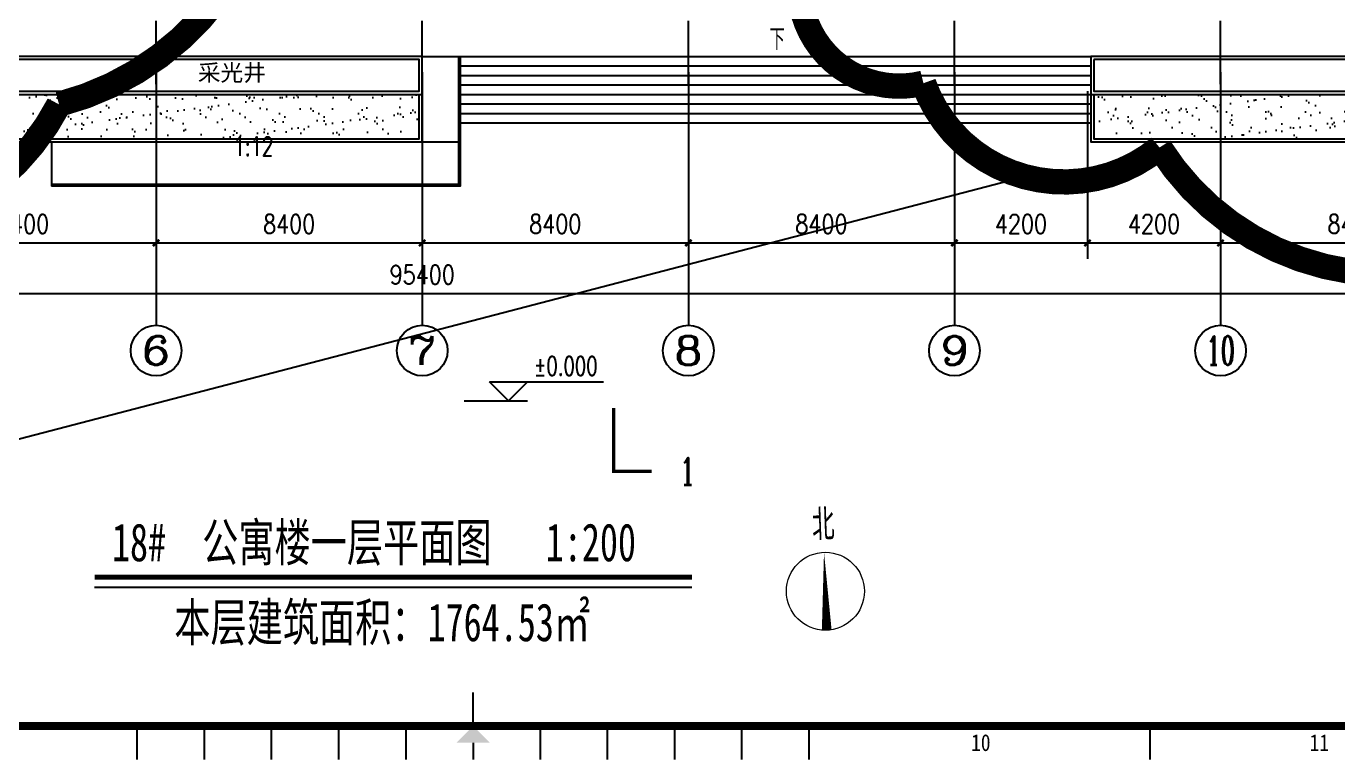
# Model space of a CAD drawing. Extents: x 122060 to 300410, y -425997 to -174060.
# Drawn here: x 198716 to 240116, y -298756 to -275803 of the extents above; entities that cross this region are included whole.
import ezdxf
from ezdxf.enums import TextEntityAlignment as Align

# ---------------------------------------------------------------- set-up
doc = ezdxf.new("R2010")
doc.units = 0
doc.header["$LTSCALE"] = 1000
doc.header["$MEASUREMENT"] = 0
doc.linetypes.add('DOTE', pattern=[2.42, 2, -0.2, 0.02, -0.2])
doc.layers.get('0').update_dxf_attribs({"linetype": 'CONTINUOUS'})
doc.layers.get('Defpoints').update_dxf_attribs({"linetype": 'CONTINUOUS'})
for name, color, linetype in [('AXIS', 3, 'CONTINUOUS'), ('AXIS_TEXT', 7, 'CONTINUOUS'), ('DIM_ELEV', 3, 'CONTINUOUS'), ('DIM_LEAD', 3, 'CONTINUOUS'), ('DIM_SYMB', 3, 'CONTINUOUS'), ('DOTE', 1, 'CONTINUOUS'), ('STAIR', 2, 'CONTINUOUS'), ('图框', 255, 'CONTINUOUS'), ('平面填充', 251, 'CONTINUOUS')]:
    doc.layers.add(name, color=color, linetype=linetype)
doc.layers.add('PUB_TEXT', color=7, linetype='CONTINUOUS', lineweight=0)
doc.styles.add('_TCH_AXIS', font='COMPLEX', dxfattribs={"bigfont": 'GBCBIG'})
doc.styles.add('_TCH_DIM', font='SIMPLEX', dxfattribs={"bigfont": 'GBCBIG'})
doc.styles.add('_TCH_LABEL', font='COMPLEX', dxfattribs={"bigfont": 'GBCBIG'})
doc.styles.add('COMPLEX', font='COMPLEX')
doc.styles.add('dim_font', font='SIMPLEX.shx', dxfattribs={"width": 0.8})
doc.styles.add('TKZ1', font='SIMHEI.TTF', dxfattribs={"width": 0.7})
doc.styles.add('宋体', font='SimSun.ttf')
doc.styles.add('长仿宋', font='SimSun.ttf', dxfattribs={"width": 0.7, "height": 5})
doc.dimstyles.new('DIMN200', dxfattribs={"dimscale": 2, "dimtxt": 300, "dimasz": 100, "dimexe": 250, "dimexo": 300, "dimgap": 150, "dimtad": 1, "dimdec": 0, "dimzin": 0, "dimdsep": 46, "dimtxsty": 'dim_font', "dimblk": 'ARCHTICK', "dimcen": 0.09, "dimclrt": 7, "dimazin": 2, "dimtfac": 1, "dimtdec": 0, "dimtix": 1, "dimtmove": 2, "dimatfit": 3, "dimfxl": 0, "dimtolj": 1, "dimtzin": 0, "dimarcsym": 0})
pattern_1 = [(37.5, (-293122.33, 5159.76), (-25.19734, 770.7295), [0, -608, 0, -680, 0, -650]), (7.5, (-293122.3, 5159.8), (707.9107, 1128.8584), [0, -328, 0, -548, 0, -210]), (327.5, (-293614.3, 5159.76), (1245.65674, 2.2636), [0, -200, 0, -720, 0, -940]), (317.5, (-293614.3, 5159.8), (1202.4506, 351.0702), [0, -100, 0, -472, 0, -540])]

# ---------------------------------------------------------------- blocks, each defined once
blk = doc.blocks.new('图框2')
at = {"layer": '图框', "color": 0}
for p, q in [((42800, 1000), (42800, 1500)), ((37800, 500), (37800, 1000)), ((38800, 500), (38800, 1000)), ((39800, 500), (39800, 1000)), ((40800, 500), (40800, 1000)), ((41800, 500), (41800, 1000)), ((43800, 500), (43800, 1000)), ((44800, 500), (44800, 1000)), ((45800, 500), (45800, 1000)), ((46800, 500), (46800, 1000)), ((47800, 500), (47800, 1000)), ((52875, 500), (52875, 1000))]:
    blk.add_line(p, q, dxfattribs=at)
at = {"layer": '图框', "color": 0, "const_width": 120}
blk.add_lwpolyline([(83100, 58400), (2500, 58400), (2500, 1000), (83100, 1000)], close=True, dxfattribs=at)
at = {"layer": '图框', "color": 0, "const_width": 30}
blk.add_lwpolyline([(42800, 750), (42800, 500)], dxfattribs=at)
at = {"layer": '图框', "color": 0}
blk.add_solid([(42550, 750), (43050, 750), (42800, 1000)], dxfattribs=at)
at = {"layer": '图框', "color": 0, "style": 'TKZ1', "width": 0.85}
for s, p in [('10', (50356, 750)), ('11', (55394, 750))]:
    blk.add_text(s, height=250, dxfattribs=at).set_placement(p, align=Align.MIDDLE)
blk = doc.blocks.new('_ArchTick')
at = {"color": 0, "linetype": 'ByBlock', "const_width": 0.4}
blk.add_lwpolyline([(-0.5, -0.5), (0.5, 0.5)], dxfattribs=at)
blk = doc.blocks.new('*D211')
at = {"layer": 'AXIS', "color": 0, "lineweight": -2}
for p, q in [((194416, -277850), (194416, -283150)), ((202816, -277850), (202816, -283150)), ((194416, -282650), (202816, -282650))]:
    blk.add_line(p, q, dxfattribs=at)
at = {"layer": 'Defpoints', "color": 0}
for p in [(194416, -277250), (202816, -277250), (202816, -282650)]:
    blk.add_point(p, dxfattribs=at)
at = {"layer": 'AXIS', "color": 0, "lineweight": -2, "xscale": 200, "yscale": 200, "zscale": 200, "rotation": 180}
blk.add_blockref('_ArchTick', (194416, -282650), dxfattribs=at)
at = {"layer": 'AXIS', "color": 0, "lineweight": -2, "xscale": 200, "yscale": 200, "zscale": 200}
blk.add_blockref('_ArchTick', (202816, -282650), dxfattribs=at)
at = {"layer": 'AXIS', "color": 7, "insert": (198616, -282050), "char_height": 600, "attachment_point": 5, "style": 'dim_font'}
blk.add_mtext('\\A1;8400', dxfattribs=at)
blk = doc.blocks.new('*D212')
at = {"layer": 'AXIS', "color": 0, "lineweight": -2}
for p, q in [((202816, -277850), (202816, -283150)), ((211216, -277850), (211216, -283150)), ((202816, -282650), (211216, -282650))]:
    blk.add_line(p, q, dxfattribs=at)
at = {"layer": 'Defpoints', "color": 0}
for p in [(202816, -277250), (211216, -277250), (211216, -282650)]:
    blk.add_point(p, dxfattribs=at)
at = {"layer": 'AXIS', "color": 0, "lineweight": -2, "xscale": 200, "yscale": 200, "zscale": 200, "rotation": 180}
blk.add_blockref('_ArchTick', (202816, -282650), dxfattribs=at)
at = {"layer": 'AXIS', "color": 0, "lineweight": -2, "xscale": 200, "yscale": 200, "zscale": 200}
blk.add_blockref('_ArchTick', (211216, -282650), dxfattribs=at)
at = {"layer": 'AXIS', "color": 7, "insert": (207016, -282050), "char_height": 600, "attachment_point": 5, "style": 'dim_font'}
blk.add_mtext('\\A1;8400', dxfattribs=at)
blk = doc.blocks.new('*D213')
at = {"layer": 'AXIS', "color": 0, "lineweight": -2}
for p, q in [((211216, -277850), (211216, -283150)), ((219616, -277850), (219616, -283150)), ((211216, -282650), (219616, -282650))]:
    blk.add_line(p, q, dxfattribs=at)
at = {"layer": 'Defpoints', "color": 0}
for p in [(211216, -277250), (219616, -277250), (219616, -282650)]:
    blk.add_point(p, dxfattribs=at)
at = {"layer": 'AXIS', "color": 0, "lineweight": -2, "xscale": 200, "yscale": 200, "zscale": 200, "rotation": 180}
blk.add_blockref('_ArchTick', (211216, -282650), dxfattribs=at)
at = {"layer": 'AXIS', "color": 0, "lineweight": -2, "xscale": 200, "yscale": 200, "zscale": 200}
blk.add_blockref('_ArchTick', (219616, -282650), dxfattribs=at)
at = {"layer": 'AXIS', "color": 7, "insert": (215416, -282050), "char_height": 600, "attachment_point": 5, "style": 'dim_font'}
blk.add_mtext('\\A1;8400', dxfattribs=at)
blk = doc.blocks.new('*D214')
at = {"layer": 'AXIS', "color": 0, "lineweight": -2}
for p, q in [((219616, -277850), (219616, -283150)), ((228016, -277850), (228016, -283150)), ((219616, -282650), (228016, -282650))]:
    blk.add_line(p, q, dxfattribs=at)
at = {"layer": 'Defpoints', "color": 0}
for p in [(219616, -277250), (228016, -277250), (228016, -282650)]:
    blk.add_point(p, dxfattribs=at)
at = {"layer": 'AXIS', "color": 0, "lineweight": -2, "xscale": 200, "yscale": 200, "zscale": 200, "rotation": 180}
blk.add_blockref('_ArchTick', (219616, -282650), dxfattribs=at)
at = {"layer": 'AXIS', "color": 0, "lineweight": -2, "xscale": 200, "yscale": 200, "zscale": 200}
blk.add_blockref('_ArchTick', (228016, -282650), dxfattribs=at)
at = {"layer": 'AXIS', "color": 7, "insert": (223816, -282050), "char_height": 600, "attachment_point": 5, "style": 'dim_font'}
blk.add_mtext('\\A1;8400', dxfattribs=at)
blk = doc.blocks.new('*D215')
at = {"layer": 'AXIS', "color": 0, "lineweight": -2}
for p, q in [((228016, -277850), (228016, -283150)), ((232216, -277850), (232216, -283150)), ((228016, -282650), (232216, -282650))]:
    blk.add_line(p, q, dxfattribs=at)
at = {"layer": 'Defpoints', "color": 0}
for p in [(228016, -277250), (232216, -277250), (232216, -282650)]:
    blk.add_point(p, dxfattribs=at)
at = {"layer": 'AXIS', "color": 0, "lineweight": -2, "xscale": 200, "yscale": 200, "zscale": 200, "rotation": 180}
blk.add_blockref('_ArchTick', (228016, -282650), dxfattribs=at)
at = {"layer": 'AXIS', "color": 0, "lineweight": -2, "xscale": 200, "yscale": 200, "zscale": 200}
blk.add_blockref('_ArchTick', (232216, -282650), dxfattribs=at)
at = {"layer": 'AXIS', "color": 7, "insert": (230116, -282050), "char_height": 600, "attachment_point": 5, "style": 'dim_font'}
blk.add_mtext('\\A1;4200', dxfattribs=at)
blk = doc.blocks.new('*D216')
at = {"layer": 'AXIS', "color": 0, "lineweight": -2}
for p, q in [((232216, -277850), (232216, -283150)), ((236416, -277850), (236416, -283150)), ((232216, -282650), (236416, -282650))]:
    blk.add_line(p, q, dxfattribs=at)
at = {"layer": 'Defpoints', "color": 0}
for p in [(232216, -277250), (236416, -277250), (236416, -282650)]:
    blk.add_point(p, dxfattribs=at)
at = {"layer": 'AXIS', "color": 0, "lineweight": -2, "xscale": 200, "yscale": 200, "zscale": 200, "rotation": 180}
blk.add_blockref('_ArchTick', (232216, -282650), dxfattribs=at)
at = {"layer": 'AXIS', "color": 0, "lineweight": -2, "xscale": 200, "yscale": 200, "zscale": 200}
blk.add_blockref('_ArchTick', (236416, -282650), dxfattribs=at)
at = {"layer": 'AXIS', "color": 7, "insert": (234316, -282050), "char_height": 600, "attachment_point": 5, "style": 'dim_font'}
blk.add_mtext('\\A1;4200', dxfattribs=at)
blk = doc.blocks.new('*D217')
at = {"layer": 'AXIS', "color": 0, "lineweight": -2}
for p, q in [((236416, -277850), (236416, -283150)), ((244816, -277850), (244816, -283150)), ((236416, -282650), (244816, -282650))]:
    blk.add_line(p, q, dxfattribs=at)
at = {"layer": 'Defpoints', "color": 0}
for p in [(236416, -277250), (244816, -277250), (244816, -282650)]:
    blk.add_point(p, dxfattribs=at)
at = {"layer": 'AXIS', "color": 0, "lineweight": -2, "xscale": 200, "yscale": 200, "zscale": 200, "rotation": 180}
blk.add_blockref('_ArchTick', (236416, -282650), dxfattribs=at)
at = {"layer": 'AXIS', "color": 0, "lineweight": -2, "xscale": 200, "yscale": 200, "zscale": 200}
blk.add_blockref('_ArchTick', (244816, -282650), dxfattribs=at)
at = {"layer": 'AXIS', "color": 7, "insert": (240616, -282050), "char_height": 600, "attachment_point": 5, "style": 'dim_font'}
blk.add_mtext('\\A1;8400', dxfattribs=at)
blk = doc.blocks.new('*D220')
at = {"layer": 'AXIS', "color": 0, "lineweight": -2}
for p, q in [((163516, -277850), (163516, -284750)), ((258916, -277850), (258916, -284750)), ((163516, -284250), (258916, -284250))]:
    blk.add_line(p, q, dxfattribs=at)
at = {"layer": 'Defpoints', "color": 0}
for p in [(163516, -277250), (258916, -277250), (258916, -284250)]:
    blk.add_point(p, dxfattribs=at)
at = {"layer": 'AXIS', "color": 0, "lineweight": -2, "xscale": 200, "yscale": 200, "zscale": 200, "rotation": 180}
blk.add_blockref('_ArchTick', (163516, -284250), dxfattribs=at)
at = {"layer": 'AXIS', "color": 0, "lineweight": -2, "xscale": 200, "yscale": 200, "zscale": 200}
blk.add_blockref('_ArchTick', (258916, -284250), dxfattribs=at)
at = {"layer": 'AXIS', "color": 7, "insert": (211216, -283650), "char_height": 600, "attachment_point": 5, "style": 'dim_font'}
blk.add_mtext('\\A1;95400', dxfattribs=at)
blk = doc.blocks.new('_AXISO')
blk.add_circle((0, 0), 0.5)
at = {"layer": 'AXIS_TEXT', "style": 'COMPLEX', "width": 1.041667}
blk.add_attdef('A', text='', height=0.56, dxfattribs=at).set_placement((-0.25, -0.28), (0.25, -0.28), align=Align.FIT)

msp = doc.modelspace()

# ---------------------------------------------------------------- hatches: boundary and pattern name
at = {"layer": '平面填充'}
h = msp.add_hatch(dxfattribs=at)
h.set_pattern_fill('粉刷', color=94, scale=200, style=0)
h.set_pattern_definition(pattern_1)
h.paths.add_polyline_path([(194515.6, -279356.9), (211115.6, -279356.9), (211115.6, -277956.9), (194515.6, -277956.9)])
h = msp.add_hatch(dxfattribs=at)
h.set_pattern_fill('粉刷', color=94, scale=200, style=0)
h.set_pattern_definition(pattern_1)
h.paths.add_polyline_path([(232415.6, -279356.9), (250415.6, -279356.9), (250415.6, -277956.9), (232415.6, -277956.9)])

# ---------------------------------------------------------------- linework, layer by layer
at = {"layer": 'AXIS'}
for p, q in [((202815.6, -277249.7), (202815.6, -285249.7)), ((211215.6, -277249.7), (211215.6, -285249.7)), ((219615.6, -277249.7), (219615.6, -285249.7)), ((228015.6, -277249.7), (228015.6, -285249.7)), ((236415.6, -277249.7), (236415.6, -285249.7))]:
    msp.add_line(p, q, dxfattribs=at)
at = {"layer": 'DIM_ELEV'}
for p, q in [((213938.1, -287634.7), (213338.1, -287034.7)), ((213338.1, -287034.7), (216938.1, -287034.7)), ((213938.1, -287634.7), (214538.1, -287034.7)), ((212538.1, -287634.7), (214538.1, -287634.7))]:
    msp.add_line(p, q, dxfattribs=at)
at = {"layer": 'DIM_LEAD'}
msp.add_line((230235.9, -280557.6), (180684.2, -293490), dxfattribs=at)
at = {"layer": 'DIM_LEAD', "const_width": 200}
msp.add_lwpolyline([(230332.6, -280532.4, 1), (230139.1, -280582.9, 1)], format="xyb", close=True, dxfattribs=at)
at = {"layer": 'DIM_SYMB'}
for points in [[(198847.5, -280031.9, 0, 0, 0), (211790.6, -280031.9, 0, 0, 0), (211790.6, -277356.9, 160, 0, 0), (211790.6, -276756.9, 0, 0, 0)], [(222365.6, -276756.9, 0, 0, 0), (222365.6, -278356.9, 160, 0, 0), (222365.6, -278956.9, 0, 0, 0)]]:
    msp.add_lwpolyline(points, format="xyseb", dxfattribs=at)
for points, const_width in [([(217259.8, -287862.1), (217259.8, -289862.1), (218459.8, -289862.1)], 100), ([(200872.8, -293212.3), (219728.1, -293212.3)], 157.5)]:
    msp.add_lwpolyline(points, dxfattribs=dict(at, const_width=const_width))
msp.add_lwpolyline([(200872.8, -293527.3), (219728.1, -293527.3)], dxfattribs=at)
at = {"layer": 'DOTE', "linetype": 'DOTE'}
for p, q in [((202815.6, -277632.3), (202815.6, -251217.3)), ((211215.6, -277632.3), (211215.6, -251217.3)), ((219615.6, -277632.3), (219615.6, -251217.3)), ((228015.6, -277632.3), (228015.6, -251217.3)), ((236415.6, -277632.3), (236415.6, -251217.3))]:
    msp.add_line(p, q, dxfattribs=at)
at = {"layer": 'PUB_TEXT'}
msp.add_lwpolyline([(223984.3, -294882.6, 307.8, 0, 0), (223898.6, -292421.6, 0, 0, 0)], format="xyseb", dxfattribs=at)
msp.add_circle((223941.5, -293652.1), 1231.2, dxfattribs=at)
at = {"layer": 'STAIR'}
for p, q in [((211215.6, -276756.9), (232315.6, -276756.9)), ((212415.6, -277056.9), (232315.6, -277056.9)), ((212415.6, -277356.9), (232315.6, -277356.9)), ((212415.6, -277656.9), (232315.6, -277656.9)), ((212415.6, -277956.9), (232315.6, -277956.9)), ((212415.6, -278256.9), (232315.6, -278256.9)), ((212415.6, -278556.9), (232315.6, -278556.9)), ((212415.6, -278856.9), (232315.6, -278856.9)), ((199515.6, -279456.9), (199515.6, -280856.9)), ((211215.6, -279456.9), (212365.6, -279456.9)), ((211215.6, -279456.9), (211215.6, -280806.9))]:
    msp.add_line(p, q, dxfattribs=at)
for points in [[(194415.6, -276756.9), (194415.6, -277956.9), (211215.6, -277956.9), (211215.6, -276756.9), (194415.6, -276756.9)], [(212415.6, -276756.9), (212415.6, -280856.9), (199515.6, -280856.9)], [(212365.6, -276756.9), (212365.6, -280806.9), (199515.6, -280806.9)], [(232315.6, -276756.9), (232315.6, -277956.9), (250515.6, -277956.9), (250515.6, -276756.9), (232315.6, -276756.9)]]:
    msp.add_lwpolyline(points, dxfattribs=at)
for points in [[(194515.6, -276856.9), (194515.6, -277856.9), (211115.6, -277856.9), (211115.6, -276856.9)], [(232415.6, -276856.9), (232415.6, -277856.9), (250415.6, -277856.9), (250415.6, -276856.9)]]:
    msp.add_lwpolyline(points, close=True, dxfattribs=at)
at = {"layer": 'STAIR', "color": 3}
for points in [[(194415.6, -277956.9), (194415.6, -279456.9), (211215.6, -279456.9), (211215.6, -277956.9)], [(194515.6, -277956.9), (194515.6, -279356.9), (211115.6, -279356.9), (211115.6, -277956.9)], [(232315.6, -277956.9), (232315.6, -279456.9), (250515.6, -279456.9), (250515.6, -277956.9)], [(232415.6, -277956.9), (232415.6, -279356.9), (250415.6, -279356.9), (250415.6, -277956.9)]]:
    msp.add_lwpolyline(points, dxfattribs=at)
at = {"layer": '平面填充', "color": 5, "const_width": 800}
for points in [[(204999.4, -264145.6, 0.5205671), (204406.7, -261692.8, 0.5205671), (202543.9, -261016.2, 0.5205671), (197040.1, -260847, 0.5205671), (190435.5, -260931.6, 0.5205671), (184847, -260931.6, 0.5205671), (176125.6, -260762.4, 0.5205671), (171976.5, -260847, 0.5205671), (165626, -260847, 0.5205671), (161900.3, -261862, 0.5205671), (159275.4, -269643.3, 0.5205671), (159444.8, -273872.3, 0.5205671), (167912.2, -278608.8, 0.5205671), (176125.6, -279962.1, 0.5205671), (186879.2, -279962.1, 0.5205671), (199749.6, -278270.5, 0.5205671)], [(260230.8, -261786.8, 0.5205671), (259892.1, -261617.6, 0.5205671), (256251.1, -261617.6, 0.5205671), (252102.1, -261279.3, 0.5205671), (248376.4, -261279.3, 0.5205671), (245582.2, -261279.3, 0.5205671), (240247.7, -261279.3, 0.5205671), (232373, -261279.3, 0.5205671), (230340.9, -261279.3, 0.5205671), (226191.8, -261533, 0.5205671), (224837.1, -261533, 0.5205671), (223397.6, -263732.1, 0.5205671), (221365.4, -265592.9, 0.5205671), (220942.1, -270244.8, 0.5205671), (223143.6, -274220, 0.5205671), (227038.6, -277603.2, 0.5205671), (234489.9, -279633.2, 0.5205671), (248545.8, -280309.8, 0.5205671), (264379.8, -278364.5, 0.5205671), (271746.5, -269991, 0.5205671), (271746.5, -264916.2, 0.5205671), (269290.9, -263309.2, 0.5205671), (265057.2, -262125.1, 0.5205671)]]:
    msp.add_lwpolyline(points, format="xyb", close=True, dxfattribs=at)

# ---------------------------------------------------------------- block references
at = {"layer": 'AXIS'}
ref = msp.add_blockref('_AXISO', (202815.6, -286049.7), dxfattribs=dict(at, xscale=1600, yscale=1600, zscale=1600))
ref.add_attrib('A', '6', dxfattribs={"layer": 'AXIS_TEXT', "height": 905.1, "style": '_TCH_AXIS', "width": 1.5}).set_placement((202363.1, -286502.3), (203268.2, -286502.3), align=Align.FIT)
ref = msp.add_blockref('_AXISO', (211215.6, -286049.7), dxfattribs=dict(at, xscale=1600, yscale=1600, zscale=1600))
ref.add_attrib('A', '7', dxfattribs={"layer": 'AXIS_TEXT', "height": 905.1, "style": '_TCH_AXIS', "width": 1.5}).set_placement((210763.1, -286502.3), (211668.2, -286502.3), align=Align.FIT)
ref = msp.add_blockref('_AXISO', (219615.6, -286049.7), dxfattribs=dict(at, xscale=1600, yscale=1600, zscale=1600))
ref.add_attrib('A', '8', dxfattribs={"layer": 'AXIS_TEXT', "height": 905.1, "style": '_TCH_AXIS', "width": 1.5}).set_placement((219163.1, -286502.3), (220068.2, -286502.3), align=Align.FIT)
ref = msp.add_blockref('_AXISO', (228015.6, -286049.7), dxfattribs=dict(at, xscale=1600, yscale=1600, zscale=1600))
ref.add_attrib('A', '9', dxfattribs={"layer": 'AXIS_TEXT', "height": 905.1, "style": '_TCH_AXIS', "width": 1.5}).set_placement((227563.1, -286502.3), (228468.2, -286502.3), align=Align.FIT)
ref = msp.add_blockref('_AXISO', (236415.6, -286049.7), dxfattribs=dict(at, xscale=1600, yscale=1600, zscale=1600))
ref.add_attrib('A', '10', dxfattribs={"layer": 'AXIS_TEXT', "height": 905.1, "style": '_TCH_AXIS', "width": 0.724138}).set_placement((235963.1, -286502.3), (236868.2, -286502.3), align=Align.FIT)
at = {"layer": '图框', "color": 0, "linetype": 'ByBlock', "xscale": 2.120689655188471, "yscale": 2.120689654489979, "zscale": 2.120689654490778}
msp.add_blockref('图框2', (122059.6, -300028.5), dxfattribs=at)

# ---------------------------------------------------------------- texts
at = {"layer": 'PUB_TEXT'}
for s, height, style, p in [('下', 675.2, '_TCH_DIM', (222175.7, -276556.9)), ('采光井', 525, '宋体', (204132, -277533.6))]:
    msp.add_text(s, height=height, dxfattribs=dict(at, style=style)).set_placement(p)
for s, height, style, width, p in [('1:12', 595, '_TCH_DIM', 0.705882, (205255.4, -279895.8)), ('%%P0.000', 595, '_TCH_DIM', 0.705882, (214738.1, -286834.7)), ('1', 850, '_TCH_LABEL', 0.705882, (219331.3, -290287.1)), ('18#  公寓楼一层平面图   1:200', 1196.203, '长仿宋', 0.7, (201421.4, -292704.6)), ('本层建筑面积：1764.53㎡', 1196.203, '长仿宋', 0.7, (203389.3, -295230.7))]:
    msp.add_text(s, height=height, dxfattribs=dict(at, style=style, width=width)).set_placement(p)
at = {"layer": 'PUB_TEXT', "style": '_TCH_DIM'}
msp.add_text('北', height=989.6, rotation=1.99576, dxfattribs=at).set_placement((223534.8, -292055.1))

# ---------------------------------------------------------------- dimensions: what is measured, and where the dimension line sits
at = {"layer": 'AXIS'}
for p1, p2, distance, picture, middle in [((163515.6, -277249.7), (258915.6, -277249.7), -7000, '*D220', (211215.6, -283649.7)), ((194415.6, -277249.7), (202815.6, -277249.7), -5400, '*D211', (198615.6, -282049.7)), ((202815.6, -277249.7), (211215.6, -277249.7), -5400, '*D212', (207015.6, -282049.7)), ((211215.6, -277249.7), (219615.6, -277249.7), -5400, '*D213', (215415.6, -282049.7)), ((219615.6, -277249.7), (228015.6, -277249.7), -5400, '*D214', (223815.6, -282049.7)), ((228015.6, -277249.7), (232215.6, -277249.7), -5400, '*D215', (230115.6, -282049.7)), ((232215.6, -277249.7), (236415.6, -277249.7), -5400, '*D216', (234315.6, -282049.7)), ((236415.6, -277249.7), (244815.6, -277249.7), -5400, '*D217', (240615.6, -282049.7))]:
    dim = msp.add_aligned_dim(p1=p1, p2=p2, distance=distance, dimstyle='DIMN200', dxfattribs=at)
    dim.commit()
    dim.dimension.update_dxf_attribs({"geometry": picture, "text_midpoint": middle})

doc.saveas('drawing.dxf')
